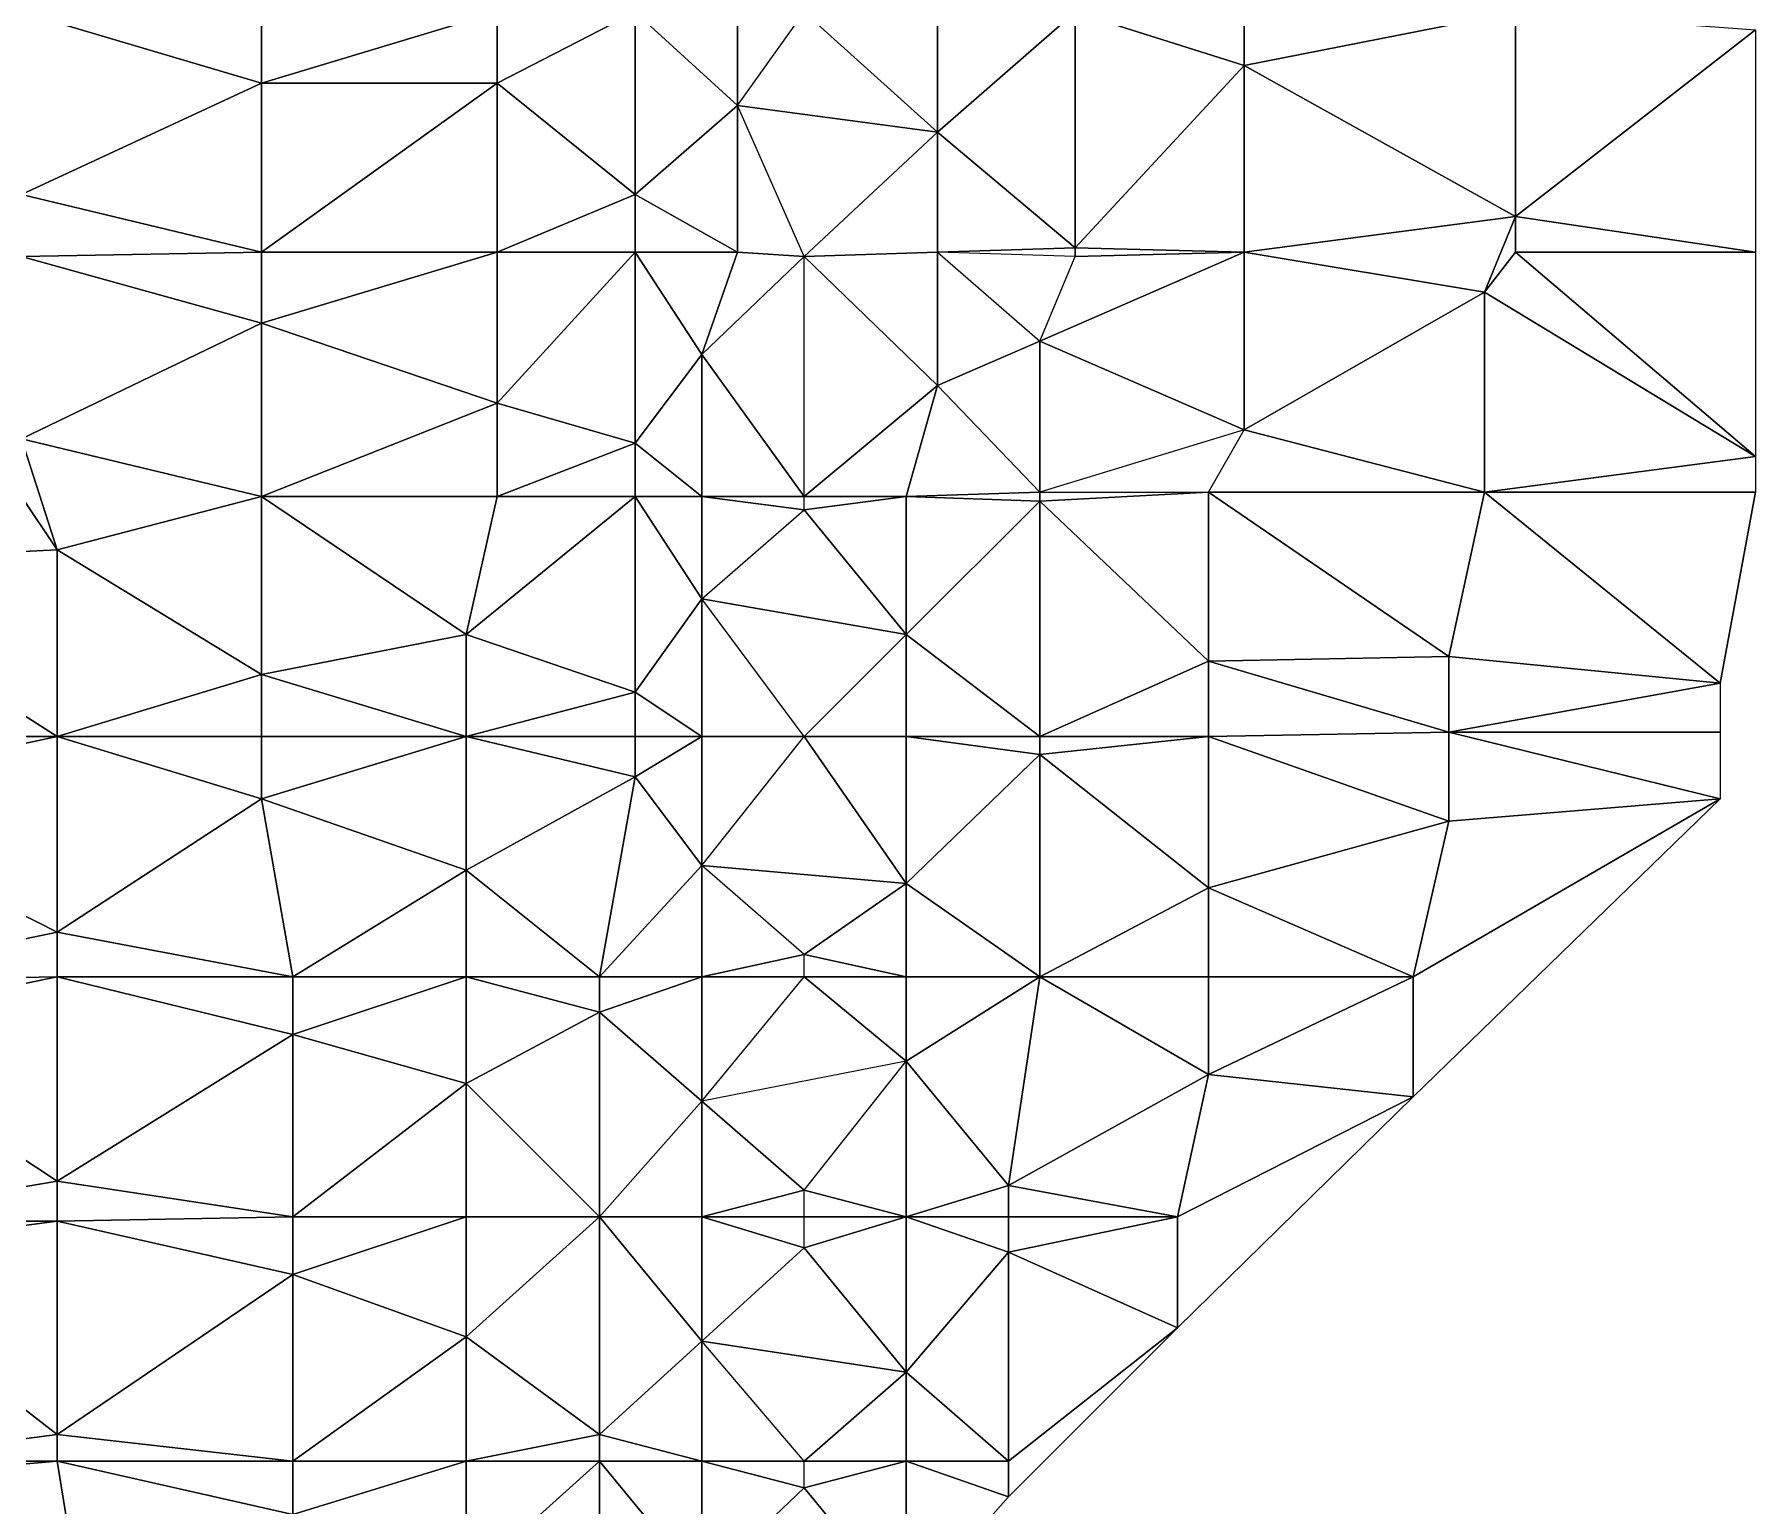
# Model space of a CAD drawing. Header units: metres. Extents: x 121.06818 to 121.07159, y 3.17836 to 3.18313.
# Drawn here: x 121.0710779 to 121.071465, y 3.178679 to 3.17901 of the extents above; entities that cross this region are included whole.
import ezdxf

# ---------------------------------------------------------------- set-up
doc = ezdxf.new("R2010")
doc.units = ezdxf.units.M

msp = doc.modelspace()

# ---------------------------------------------------------------- linework, layer by layer
at = {"layer": 'DELAUNEY1004', "color": 252}
msp.add_3dface([(121.071274, 3.178655, 0.01058), (121.071274, 3.178689, 0.01058), (121.071297, 3.178681, 0.01059)], dxfattribs=at)
at = {"layer": 'DELAUNEY1014', "color": 252}
msp.add_3dface([(121.071274, 3.178689, 0.01058), (121.071251, 3.178683, 0.01057), (121.071251, 3.178689, 0.01057)], dxfattribs=at)
at = {"layer": 'DELAUNEY1015', "color": 252}
msp.add_3dface([(121.071297, 3.178681, 0.01059), (121.071274, 3.178689, 0.01058), (121.071297, 3.178689, 0.01059)], dxfattribs=at)
at = {"layer": 'DELAUNEY1032', "color": 252}
msp.add_3dface([(121.071136, 3.178677, 0.01053), (121.071175, 3.178689, 0.01054), (121.071136, 3.178689, 0.01053)], dxfattribs=at)
at = {"layer": 'DELAUNEY1033', "color": 252}
msp.add_3dface([(121.071205, 3.178689, 0.01055), (121.071228, 3.178689, 0.01056), (121.071205, 3.178695, 0.01055)], dxfattribs=at)
at = {"layer": 'DELAUNEY1034', "color": 252}
msp.add_3dface([(121.071228, 3.178689, 0.01056), (121.071251, 3.178683, 0.01057), (121.071251, 3.178689, 0.01057)], dxfattribs=at)
at = {"layer": 'DELAUNEY1044', "color": 252}
msp.add_3dface([(121.071175, 3.178689, 0.01054), (121.071205, 3.178689, 0.01055), (121.071205, 3.178695, 0.01055)], dxfattribs=at)
at = {"layer": 'DELAUNEY1069', "color": 252}
msp.add_3dface([(121.071083, 3.178689, 0.01052), (121.071136, 3.178689, 0.01053), (121.071083, 3.178695, 0.01052)], dxfattribs=at)
at = {"layer": 'DELAUNEY1078', "color": 252}
msp.add_3dface([(121.071136, 3.178689, 0.01053), (121.071175, 3.178689, 0.01054), (121.071175, 3.178717, 0.01054)], dxfattribs=at)
at = {"layer": 'DELAUNEY1079', "color": 252}
msp.add_3dface([(121.071297, 3.178689, 0.01059), (121.071274, 3.178689, 0.01058), (121.071274, 3.178709, 0.01058)], dxfattribs=at)
at = {"layer": 'DELAUNEY1080', "color": 252}
msp.add_3dface([(121.071297, 3.178681, 0.01059), (121.071297, 3.178689, 0.01059), (121.071335, 3.178719, 0.0106)], dxfattribs=at)
at = {"layer": 'DELAUNEY1092', "color": 252}
msp.add_3dface([(121.071228, 3.178689, 0.01056), (121.071251, 3.178689, 0.01057), (121.071228, 3.178716, 0.01056)], dxfattribs=at)
at = {"layer": 'DELAUNEY1093', "color": 252}
msp.add_3dface([(121.071274, 3.178689, 0.01058), (121.071251, 3.178689, 0.01057), (121.071274, 3.178709, 0.01058)], dxfattribs=at)
at = {"layer": 'DELAUNEY1094', "color": 252}
msp.add_3dface([(121.071335, 3.178719, 0.0106), (121.071297, 3.178689, 0.01059), (121.071297, 3.178736, 0.01059)], dxfattribs=at)
at = {"layer": 'DELAUNEY1108', "color": 252}
msp.add_3dface([(121.071037, 3.178689, 0.01051), (121.071083, 3.178689, 0.01052), (121.071083, 3.178695, 0.01052)], dxfattribs=at)
at = {"layer": 'DELAUNEY1130', "color": 252}
msp.add_3dface([(121.071037, 3.178689, 0.01051), (121.071083, 3.178695, 0.01052), (121.07103, 3.178736, 0.01051)], dxfattribs=at)
at = {"layer": 'DELAUNEY1131', "color": 252}
msp.add_3dface([(121.071175, 3.178689, 0.01054), (121.071205, 3.178695, 0.01055), (121.071175, 3.178717, 0.01054)], dxfattribs=at)
at = {"layer": 'DELAUNEY1142', "color": 252}
msp.add_3dface([(121.071083, 3.178695, 0.01052), (121.071136, 3.178689, 0.01053), (121.071136, 3.178731, 0.01053)], dxfattribs=at)
at = {"layer": 'DELAUNEY1143', "color": 252}
msp.add_3dface([(121.071205, 3.178695, 0.01055), (121.071228, 3.178689, 0.01056), (121.071228, 3.178716, 0.01056)], dxfattribs=at)
at = {"layer": 'DELAUNEY1169', "color": 252}
msp.add_3dface([(121.071274, 3.178709, 0.01058), (121.071251, 3.178689, 0.01057), (121.071228, 3.178716, 0.01056)], dxfattribs=at)
at = {"layer": 'DELAUNEY1170', "color": 252}
msp.add_3dface([(121.071297, 3.178689, 0.01059), (121.071274, 3.178709, 0.01058), (121.071297, 3.178736, 0.01059)], dxfattribs=at)
at = {"layer": 'DELAUNEY1178', "color": 252}
msp.add_3dface([(121.071136, 3.178689, 0.01053), (121.071175, 3.178717, 0.01054), (121.071136, 3.178731, 0.01053)], dxfattribs=at)
at = {"layer": 'DELAUNEY1179', "color": 252}
msp.add_3dface([(121.071205, 3.178695, 0.01055), (121.071228, 3.178716, 0.01056), (121.071205, 3.178744, 0.01055)], dxfattribs=at)
at = {"layer": 'DELAUNEY1188', "color": 252}
msp.add_3dface([(121.071175, 3.178717, 0.01054), (121.071205, 3.178695, 0.01055), (121.071205, 3.178744, 0.01055)], dxfattribs=at)
at = {"layer": 'DELAUNEY1212', "color": 252}
msp.add_3dface([(121.071083, 3.178695, 0.01052), (121.071136, 3.178731, 0.01053), (121.071083, 3.178743, 0.01052)], dxfattribs=at)
at = {"layer": 'DELAUNEY1225', "color": 252}
msp.add_3dface([(121.071136, 3.178731, 0.01053), (121.071175, 3.178717, 0.01054), (121.071175, 3.178744, 0.01054)], dxfattribs=at)
at = {"layer": 'DELAUNEY123', "color": 252}
msp.add_3dface([(121.071297, 3.178681, 0.01059), (121.071274, 3.178655, 0.01058), (121.071274, 3.178689, 0.01058)], dxfattribs=at)
at = {"layer": 'DELAUNEY1241', "color": 252}
msp.add_3dface([(121.071274, 3.178709, 0.01058), (121.071228, 3.178716, 0.01056), (121.071251, 3.178737, 0.01057)], dxfattribs=at)
at = {"layer": 'DELAUNEY1242', "color": 252}
msp.add_3dface([(121.071228, 3.178716, 0.01056), (121.071251, 3.178737, 0.01057), (121.071228, 3.178744, 0.01056)], dxfattribs=at)
at = {"layer": 'DELAUNEY1243', "color": 252}
msp.add_3dface([(121.071274, 3.178709, 0.01058), (121.071251, 3.178737, 0.01057), (121.071274, 3.178744, 0.01058)], dxfattribs=at)
at = {"layer": 'DELAUNEY1244', "color": 252}
msp.add_3dface([(121.071297, 3.178736, 0.01059), (121.071274, 3.178709, 0.01058), (121.071274, 3.178744, 0.01058)], dxfattribs=at)
at = {"layer": 'DELAUNEY1245', "color": 252}
msp.add_3dface([(121.071335, 3.178719, 0.0106), (121.071297, 3.178736, 0.01059), (121.071335, 3.178744, 0.0106)], dxfattribs=at)
at = {"layer": 'DELAUNEY1253', "color": 252}
msp.add_3dface([(121.07103, 3.178736, 0.01051), (121.071083, 3.178695, 0.01052), (121.071083, 3.178743, 0.01052)], dxfattribs=at)
at = {"layer": 'DELAUNEY1269', "color": 252}
msp.add_3dface([(121.07103, 3.178736, 0.01051), (121.071083, 3.178743, 0.01052), (121.07103, 3.178743, 0.01051)], dxfattribs=at)
at = {"layer": 'DELAUNEY1270', "color": 252}
msp.add_3dface([(121.071175, 3.178717, 0.01054), (121.071205, 3.178744, 0.01055), (121.071175, 3.178744, 0.01054)], dxfattribs=at)
at = {"layer": 'DELAUNEY1283', "color": 252}
msp.add_3dface([(121.071083, 3.178743, 0.01052), (121.071136, 3.178731, 0.01053), (121.071136, 3.178744, 0.01053)], dxfattribs=at)
at = {"layer": 'DELAUNEY1284', "color": 252}
msp.add_3dface([(121.071205, 3.178744, 0.01055), (121.071228, 3.178716, 0.01056), (121.071228, 3.178744, 0.01056)], dxfattribs=at)
at = {"layer": 'DELAUNEY1319', "color": 252}
msp.add_3dface([(121.071274, 3.178744, 0.01058), (121.071251, 3.178737, 0.01057), (121.071251, 3.178744, 0.01057)], dxfattribs=at)
at = {"layer": 'DELAUNEY1320', "color": 252}
msp.add_3dface([(121.071297, 3.178736, 0.01059), (121.071274, 3.178744, 0.01058), (121.071297, 3.178744, 0.01059)], dxfattribs=at)
at = {"layer": 'DELAUNEY1332', "color": 252}
msp.add_3dface([(121.071136, 3.178731, 0.01053), (121.071175, 3.178744, 0.01054), (121.071136, 3.178744, 0.01053)], dxfattribs=at)
at = {"layer": 'DELAUNEY1333', "color": 252}
msp.add_3dface([(121.071205, 3.178744, 0.01055), (121.071228, 3.178744, 0.01056), (121.071228, 3.17877, 0.01056)], dxfattribs=at)
at = {"layer": 'DELAUNEY1334', "color": 252}
msp.add_3dface([(121.071228, 3.178744, 0.01056), (121.071251, 3.178737, 0.01057), (121.071251, 3.178744, 0.01057)], dxfattribs=at)
at = {"layer": 'DELAUNEY1335', "color": 252}
msp.add_3dface([(121.071335, 3.178744, 0.0106), (121.071297, 3.178736, 0.01059), (121.071297, 3.178744, 0.01059)], dxfattribs=at)
at = {"layer": 'DELAUNEY1336', "color": 252}
msp.add_3dface([(121.071335, 3.178719, 0.0106), (121.071335, 3.178744, 0.0106), (121.071388, 3.178771, 0.01061)], dxfattribs=at)
at = {"layer": 'DELAUNEY1356', "color": 252}
msp.add_3dface([(121.071175, 3.178744, 0.01054), (121.071205, 3.178744, 0.01055), (121.071175, 3.178774, 0.01054)], dxfattribs=at)
at = {"layer": 'DELAUNEY1357', "color": 252}
msp.add_3dface([(121.071388, 3.178771, 0.01061), (121.071335, 3.178744, 0.0106), (121.071342, 3.178776, 0.0106)], dxfattribs=at)
at = {"layer": 'DELAUNEY1372', "color": 252}
msp.add_3dface([(121.071083, 3.178743, 0.01052), (121.071136, 3.178744, 0.01053), (121.071083, 3.178752, 0.01052)], dxfattribs=at)
at = {"layer": 'DELAUNEY1394', "color": 252}
msp.add_3dface([(121.071136, 3.178744, 0.01053), (121.071175, 3.178744, 0.01054), (121.071175, 3.178774, 0.01054)], dxfattribs=at)
at = {"layer": 'DELAUNEY1395', "color": 252}
msp.add_3dface([(121.071297, 3.178744, 0.01059), (121.071274, 3.178744, 0.01058), (121.071297, 3.178751, 0.01059)], dxfattribs=at)
at = {"layer": 'DELAUNEY1410', "color": 252}
msp.add_3dface([(121.07103, 3.178743, 0.01051), (121.071083, 3.178743, 0.01052), (121.071083, 3.178752, 0.01052)], dxfattribs=at)
at = {"layer": 'DELAUNEY1411', "color": 252}
msp.add_3dface([(121.071228, 3.178744, 0.01056), (121.071251, 3.178744, 0.01057), (121.071251, 3.17875, 0.01057)], dxfattribs=at)
at = {"layer": 'DELAUNEY1412', "color": 252}
msp.add_3dface([(121.071274, 3.178744, 0.01058), (121.071251, 3.178744, 0.01057), (121.071251, 3.17875, 0.01057)], dxfattribs=at)
at = {"layer": 'DELAUNEY1413', "color": 252}
msp.add_3dface([(121.071335, 3.178744, 0.0106), (121.071297, 3.178744, 0.01059), (121.071297, 3.178751, 0.01059)], dxfattribs=at)
at = {"layer": 'DELAUNEY1434', "color": 252}
msp.add_3dface([(121.07103, 3.178743, 0.01051), (121.071083, 3.178752, 0.01052), (121.07103, 3.178787, 0.01051)], dxfattribs=at)
at = {"layer": 'DELAUNEY1435', "color": 252}
msp.add_3dface([(121.071228, 3.178744, 0.01056), (121.071251, 3.17875, 0.01057), (121.071228, 3.17877, 0.01056)], dxfattribs=at)
at = {"layer": 'DELAUNEY1436', "color": 252}
msp.add_3dface([(121.071297, 3.178751, 0.01059), (121.071274, 3.178744, 0.01058), (121.071274, 3.178779, 0.01058)], dxfattribs=at)
at = {"layer": 'DELAUNEY1445', "color": 252}
msp.add_3dface([(121.071083, 3.178752, 0.01052), (121.071136, 3.178744, 0.01053), (121.071136, 3.178785, 0.01053)], dxfattribs=at)
at = {"layer": 'DELAUNEY1446', "color": 252}
msp.add_3dface([(121.071274, 3.178744, 0.01058), (121.071251, 3.17875, 0.01057), (121.071274, 3.178779, 0.01058)], dxfattribs=at)
at = {"layer": 'DELAUNEY1447', "color": 252}
msp.add_3dface([(121.071335, 3.178744, 0.0106), (121.071297, 3.178751, 0.01059), (121.071342, 3.178776, 0.0106)], dxfattribs=at)
at = {"layer": 'DELAUNEY1483', "color": 252}
msp.add_3dface([(121.071205, 3.178744, 0.01055), (121.071228, 3.17877, 0.01056), (121.071205, 3.17879, 0.01055)], dxfattribs=at)
at = {"layer": 'DELAUNEY1484', "color": 252}
msp.add_3dface([(121.071388, 3.178771, 0.01061), (121.071342, 3.178776, 0.0106), (121.071388, 3.178798, 0.01061)], dxfattribs=at)
at = {"layer": 'DELAUNEY1500', "color": 252}
msp.add_3dface([(121.071136, 3.178744, 0.01053), (121.071175, 3.178774, 0.01054), (121.071136, 3.178785, 0.01053)], dxfattribs=at)
at = {"layer": 'DELAUNEY1501', "color": 252}
msp.add_3dface([(121.071175, 3.178774, 0.01054), (121.071205, 3.178744, 0.01055), (121.071205, 3.17879, 0.01055)], dxfattribs=at)
at = {"layer": 'DELAUNEY1502', "color": 252}
msp.add_3dface([(121.071228, 3.17877, 0.01056), (121.071251, 3.17875, 0.01057), (121.071274, 3.178779, 0.01058)], dxfattribs=at)
at = {"layer": 'DELAUNEY1527', "color": 252}
msp.add_3dface([(121.071083, 3.178752, 0.01052), (121.071136, 3.178785, 0.01053), (121.071083, 3.178798, 0.01052)], dxfattribs=at)
at = {"layer": 'DELAUNEY1528', "color": 252}
msp.add_3dface([(121.071297, 3.178751, 0.01059), (121.071274, 3.178779, 0.01058), (121.071304, 3.178798, 0.01059)], dxfattribs=at)
at = {"layer": 'DELAUNEY1529', "color": 252}
msp.add_3dface([(121.071342, 3.178776, 0.0106), (121.071297, 3.178751, 0.01059), (121.071304, 3.178798, 0.01059)], dxfattribs=at)
at = {"layer": 'DELAUNEY1540', "color": 252}
msp.add_3dface([(121.07103, 3.178787, 0.01051), (121.071083, 3.178752, 0.01052), (121.071083, 3.178798, 0.01052)], dxfattribs=at)
at = {"layer": 'DELAUNEY1541', "color": 252}
msp.add_3dface([(121.071136, 3.178785, 0.01053), (121.071175, 3.178774, 0.01054), (121.071175, 3.178798, 0.01054)], dxfattribs=at)
at = {"layer": 'DELAUNEY1542', "color": 252}
msp.add_3dface([(121.071175, 3.178774, 0.01054), (121.071205, 3.17879, 0.01055), (121.071175, 3.178798, 0.01054)], dxfattribs=at)
at = {"layer": 'DELAUNEY1553', "color": 252}
msp.add_3dface([(121.071205, 3.17879, 0.01055), (121.071228, 3.17877, 0.01056), (121.071228, 3.178798, 0.01056)], dxfattribs=at)
at = {"layer": 'DELAUNEY156', "color": 252}
msp.add_3dface([(121.071335, 3.178719, 0.0106), (121.071297, 3.178681, 0.01059), (121.071297, 3.178689, 0.01059)], dxfattribs=at)
at = {"layer": 'DELAUNEY1573', "color": 252}
msp.add_3dface([(121.07103, 3.178787, 0.01051), (121.071083, 3.178798, 0.01052), (121.07103, 3.178797, 0.01051)], dxfattribs=at)
at = {"layer": 'DELAUNEY1574', "color": 252}
msp.add_3dface([(121.071274, 3.178779, 0.01058), (121.071228, 3.17877, 0.01056), (121.071251, 3.178798, 0.01057)], dxfattribs=at)
at = {"layer": 'DELAUNEY1575', "color": 252}
msp.add_3dface([(121.071342, 3.178776, 0.0106), (121.071304, 3.178798, 0.01059), (121.071342, 3.178798, 0.0106)], dxfattribs=at)
at = {"layer": 'DELAUNEY1584', "color": 252}
msp.add_3dface([(121.071083, 3.178798, 0.01052), (121.071136, 3.178785, 0.01053), (121.071136, 3.178798, 0.01053)], dxfattribs=at)
at = {"layer": 'DELAUNEY1585', "color": 252}
msp.add_3dface([(121.071228, 3.17877, 0.01056), (121.071251, 3.178798, 0.01057), (121.071228, 3.178798, 0.01056)], dxfattribs=at)
at = {"layer": 'DELAUNEY1586', "color": 252}
msp.add_3dface([(121.071274, 3.178779, 0.01058), (121.071251, 3.178798, 0.01057), (121.071274, 3.178798, 0.01058)], dxfattribs=at)
at = {"layer": 'DELAUNEY1587', "color": 252}
msp.add_3dface([(121.071304, 3.178798, 0.01059), (121.071274, 3.178779, 0.01058), (121.071274, 3.178798, 0.01058)], dxfattribs=at)
at = {"layer": 'DELAUNEY1624', "color": 252}
msp.add_3dface([(121.071388, 3.178798, 0.01061), (121.071342, 3.178776, 0.0106), (121.071342, 3.178798, 0.0106)], dxfattribs=at)
at = {"layer": 'DELAUNEY1625', "color": 252}
msp.add_3dface([(121.071388, 3.178798, 0.01061), (121.071388, 3.178771, 0.01061), (121.071457, 3.178838, 0.01062)], dxfattribs=at)
at = {"layer": 'DELAUNEY1642', "color": 252}
msp.add_3dface([(121.071136, 3.178785, 0.01053), (121.071175, 3.178798, 0.01054), (121.071136, 3.178798, 0.01053)], dxfattribs=at)
at = {"layer": 'DELAUNEY1643', "color": 252}
msp.add_3dface([(121.071205, 3.17879, 0.01055), (121.071228, 3.178798, 0.01056), (121.071205, 3.178798, 0.01055)], dxfattribs=at)
at = {"layer": 'DELAUNEY1644', "color": 252}
msp.add_3dface([(121.071228, 3.178798, 0.01056), (121.071251, 3.178798, 0.01057), (121.071251, 3.178803, 0.01057)], dxfattribs=at)
at = {"layer": 'DELAUNEY1645', "color": 252}
msp.add_3dface([(121.071457, 3.178838, 0.01062), (121.071388, 3.178798, 0.01061), (121.071396, 3.178833, 0.01061)], dxfattribs=at)
at = {"layer": 'DELAUNEY1657', "color": 252}
msp.add_3dface([(121.071175, 3.178798, 0.01054), (121.071205, 3.17879, 0.01055), (121.071205, 3.178798, 0.01055)], dxfattribs=at)
at = {"layer": 'DELAUNEY1658', "color": 252}
msp.add_3dface([(121.071342, 3.178798, 0.0106), (121.071304, 3.178798, 0.01059), (121.071342, 3.178818, 0.0106)], dxfattribs=at)
at = {"layer": 'DELAUNEY1665', "color": 252}
msp.add_3dface([(121.071083, 3.178798, 0.01052), (121.071136, 3.178798, 0.01053), (121.071083, 3.178808, 0.01052)], dxfattribs=at)
at = {"layer": 'DELAUNEY1666', "color": 252}
msp.add_3dface([(121.071274, 3.178798, 0.01058), (121.071251, 3.178798, 0.01057), (121.071251, 3.178803, 0.01057)], dxfattribs=at)
at = {"layer": 'DELAUNEY1667', "color": 252}
msp.add_3dface([(121.071304, 3.178798, 0.01059), (121.071274, 3.178798, 0.01058), (121.071274, 3.178819, 0.01058)], dxfattribs=at)
at = {"layer": 'DELAUNEY1668', "color": 252}
msp.add_3dface([(121.071388, 3.178798, 0.01061), (121.071342, 3.178798, 0.0106), (121.071342, 3.178818, 0.0106)], dxfattribs=at)
at = {"layer": 'DELAUNEY1683', "color": 252}
msp.add_3dface([(121.071136, 3.178798, 0.01053), (121.071175, 3.178798, 0.01054), (121.071175, 3.178822, 0.01054)], dxfattribs=at)
at = {"layer": 'DELAUNEY1684', "color": 252}
msp.add_3dface([(121.071175, 3.178798, 0.01054), (121.071205, 3.178798, 0.01055), (121.071175, 3.178822, 0.01054)], dxfattribs=at)
at = {"layer": 'DELAUNEY1694', "color": 252}
msp.add_3dface([(121.07103, 3.178797, 0.01051), (121.071083, 3.178798, 0.01052), (121.071083, 3.178808, 0.01052)], dxfattribs=at)
at = {"layer": 'DELAUNEY1695', "color": 252}
msp.add_3dface([(121.071205, 3.178798, 0.01055), (121.071228, 3.178798, 0.01056), (121.071228, 3.178823, 0.01056)], dxfattribs=at)
at = {"layer": 'DELAUNEY1718', "color": 252}
msp.add_3dface([(121.071228, 3.178798, 0.01056), (121.071251, 3.178803, 0.01057), (121.071228, 3.178823, 0.01056)], dxfattribs=at)
at = {"layer": 'DELAUNEY1731', "color": 252}
msp.add_3dface([(121.07103, 3.178797, 0.01051), (121.071083, 3.178808, 0.01052), (121.071022, 3.178839, 0.01051)], dxfattribs=at)
at = {"layer": 'DELAUNEY1732', "color": 252}
msp.add_3dface([(121.071274, 3.178798, 0.01058), (121.071251, 3.178803, 0.01057), (121.071274, 3.178819, 0.01058)], dxfattribs=at)
at = {"layer": 'DELAUNEY1742', "color": 252}
msp.add_3dface([(121.071083, 3.178808, 0.01052), (121.071136, 3.178798, 0.01053), (121.071129, 3.178838, 0.01053)], dxfattribs=at)
at = {"layer": 'DELAUNEY1756', "color": 252}
msp.add_3dface([(121.071342, 3.178818, 0.0106), (121.071304, 3.178798, 0.01059), (121.071304, 3.178848, 0.01059)], dxfattribs=at)
at = {"layer": 'DELAUNEY1757', "color": 252}
msp.add_3dface([(121.071396, 3.178833, 0.01061), (121.071388, 3.178798, 0.01061), (121.071342, 3.178818, 0.0106)], dxfattribs=at)
at = {"layer": 'DELAUNEY1768', "color": 252}
msp.add_3dface([(121.071136, 3.178798, 0.01053), (121.071175, 3.178822, 0.01054), (121.071129, 3.178838, 0.01053)], dxfattribs=at)
at = {"layer": 'DELAUNEY1769', "color": 252}
msp.add_3dface([(121.071175, 3.178822, 0.01054), (121.071205, 3.178798, 0.01055), (121.071213, 3.178843, 0.01055)], dxfattribs=at)
at = {"layer": 'DELAUNEY1770', "color": 252}
msp.add_3dface([(121.071205, 3.178798, 0.01055), (121.071228, 3.178823, 0.01056), (121.071213, 3.178843, 0.01055)], dxfattribs=at)
at = {"layer": 'DELAUNEY1771', "color": 252}
msp.add_3dface([(121.071274, 3.178819, 0.01058), (121.071251, 3.178803, 0.01057), (121.071228, 3.178823, 0.01056)], dxfattribs=at)
at = {"layer": 'DELAUNEY1772', "color": 252}
msp.add_3dface([(121.071457, 3.178838, 0.01062), (121.071396, 3.178833, 0.01061), (121.071396, 3.178853, 0.01061)], dxfattribs=at)
at = {"layer": 'DELAUNEY1783', "color": 252}
msp.add_3dface([(121.071304, 3.178798, 0.01059), (121.071274, 3.178819, 0.01058), (121.071304, 3.178848, 0.01059)], dxfattribs=at)
at = {"layer": 'DELAUNEY1797', "color": 252}
msp.add_3dface([(121.071083, 3.178808, 0.01052), (121.071129, 3.178838, 0.01053), (121.071083, 3.178852, 0.01052)], dxfattribs=at)
at = {"layer": 'DELAUNEY1815', "color": 252}
msp.add_3dface([(121.071396, 3.178833, 0.01061), (121.071342, 3.178818, 0.0106), (121.071342, 3.178852, 0.0106)], dxfattribs=at)
at = {"layer": 'DELAUNEY1825', "color": 252}
msp.add_3dface([(121.071175, 3.178822, 0.01054), (121.071213, 3.178843, 0.01055), (121.071175, 3.178852, 0.01054)], dxfattribs=at)
at = {"layer": 'DELAUNEY1826', "color": 252}
msp.add_3dface([(121.071213, 3.178843, 0.01055), (121.071228, 3.178823, 0.01056), (121.071228, 3.178852, 0.01056)], dxfattribs=at)
at = {"layer": 'DELAUNEY1835', "color": 252}
msp.add_3dface([(121.071022, 3.178839, 0.01051), (121.071083, 3.178808, 0.01052), (121.071083, 3.178852, 0.01052)], dxfattribs=at)
at = {"layer": 'DELAUNEY1836', "color": 252}
msp.add_3dface([(121.071129, 3.178838, 0.01053), (121.071175, 3.178822, 0.01054), (121.071175, 3.178852, 0.01054)], dxfattribs=at)
at = {"layer": 'DELAUNEY1837', "color": 252}
msp.add_3dface([(121.071304, 3.178848, 0.01059), (121.071274, 3.178819, 0.01058), (121.071274, 3.178852, 0.01058)], dxfattribs=at)
at = {"layer": 'DELAUNEY1848', "color": 252}
msp.add_3dface([(121.071342, 3.178818, 0.0106), (121.071304, 3.178848, 0.01059), (121.071342, 3.178852, 0.0106)], dxfattribs=at)
at = {"layer": 'DELAUNEY1865', "color": 252}
msp.add_3dface([(121.071228, 3.178823, 0.01056), (121.071251, 3.178852, 0.01057), (121.071274, 3.178819, 0.01058)], dxfattribs=at)
at = {"layer": 'DELAUNEY1866', "color": 252}
msp.add_3dface([(121.071228, 3.178823, 0.01056), (121.071251, 3.178852, 0.01057), (121.071228, 3.178852, 0.01056)], dxfattribs=at)
at = {"layer": 'DELAUNEY1867', "color": 252}
msp.add_3dface([(121.071274, 3.178819, 0.01058), (121.071251, 3.178852, 0.01057), (121.071274, 3.178852, 0.01058)], dxfattribs=at)
at = {"layer": 'DELAUNEY1884', "color": 252}
msp.add_3dface([(121.071022, 3.178839, 0.01051), (121.071083, 3.178852, 0.01052), (121.071022, 3.178852, 0.01051)], dxfattribs=at)
at = {"layer": 'DELAUNEY1885', "color": 252}
msp.add_3dface([(121.071083, 3.178852, 0.01052), (121.071129, 3.178838, 0.01053), (121.071129, 3.178852, 0.01053)], dxfattribs=at)
at = {"layer": 'DELAUNEY1910', "color": 252}
msp.add_3dface([(121.071342, 3.178852, 0.0106), (121.071304, 3.178848, 0.01059), (121.071304, 3.178852, 0.01059)], dxfattribs=at)
at = {"layer": 'DELAUNEY1911', "color": 252}
msp.add_3dface([(121.071396, 3.178833, 0.01061), (121.071342, 3.178852, 0.0106), (121.071396, 3.178853, 0.01061)], dxfattribs=at)
at = {"layer": 'DELAUNEY1924', "color": 252}
msp.add_3dface([(121.071129, 3.178838, 0.01053), (121.071175, 3.178852, 0.01054), (121.071129, 3.178852, 0.01053)], dxfattribs=at)
at = {"layer": 'DELAUNEY1925', "color": 252}
msp.add_3dface([(121.071213, 3.178843, 0.01055), (121.071228, 3.178852, 0.01056), (121.071213, 3.178852, 0.01055)], dxfattribs=at)
at = {"layer": 'DELAUNEY1926', "color": 252}
msp.add_3dface([(121.071274, 3.178852, 0.01058), (121.071251, 3.178852, 0.01057), (121.071274, 3.178875, 0.01058)], dxfattribs=at)
at = {"layer": 'DELAUNEY1927', "color": 252}
msp.add_3dface([(121.071304, 3.178848, 0.01059), (121.071274, 3.178852, 0.01058), (121.071304, 3.178852, 0.01059)], dxfattribs=at)
at = {"layer": 'DELAUNEY1936', "color": 252}
msp.add_3dface([(121.071175, 3.178852, 0.01054), (121.071213, 3.178843, 0.01055), (121.071213, 3.178852, 0.01055)], dxfattribs=at)
at = {"layer": 'DELAUNEY1937', "color": 252}
msp.add_3dface([(121.071228, 3.178852, 0.01056), (121.071251, 3.178852, 0.01057), (121.071228, 3.178883, 0.01056)], dxfattribs=at)
at = {"layer": 'DELAUNEY1960', "color": 252}
msp.add_3dface([(121.071083, 3.178852, 0.01052), (121.071129, 3.178852, 0.01053), (121.071129, 3.178866, 0.01053)], dxfattribs=at)
at = {"layer": 'DELAUNEY1961', "color": 252}
msp.add_3dface([(121.071396, 3.178853, 0.01061), (121.071342, 3.178852, 0.0106), (121.071342, 3.178869, 0.0106)], dxfattribs=at)
at = {"layer": 'DELAUNEY1962', "color": 252}
msp.add_3dface([(121.071457, 3.178838, 0.01062), (121.071396, 3.178853, 0.01061), (121.071457, 3.178853, 0.01062)], dxfattribs=at)
at = {"layer": 'DELAUNEY1963', "color": 252}
msp.add_3dface([(121.071457, 3.178853, 0.01062), (121.071396, 3.178853, 0.01061), (121.071457, 3.178864, 0.01062)], dxfattribs=at)
at = {"layer": 'DELAUNEY1980', "color": 252}
msp.add_3dface([(121.071022, 3.178852, 0.01051), (121.071083, 3.178852, 0.01052), (121.071022, 3.178891, 0.01051)], dxfattribs=at)
at = {"layer": 'DELAUNEY1981', "color": 252}
msp.add_3dface([(121.071129, 3.178852, 0.01053), (121.071175, 3.178852, 0.01054), (121.071129, 3.178866, 0.01053)], dxfattribs=at)
at = {"layer": 'DELAUNEY1982', "color": 252}
msp.add_3dface([(121.071175, 3.178852, 0.01054), (121.071213, 3.178852, 0.01055), (121.071213, 3.178862, 0.01055)], dxfattribs=at)
at = {"layer": 'DELAUNEY1995', "color": 252}
msp.add_3dface([(121.071213, 3.178852, 0.01055), (121.071228, 3.178852, 0.01056), (121.071213, 3.178862, 0.01055)], dxfattribs=at)
at = {"layer": 'DELAUNEY1996', "color": 252}
msp.add_3dface([(121.071304, 3.178852, 0.01059), (121.071274, 3.178852, 0.01058), (121.071274, 3.178875, 0.01058)], dxfattribs=at)
at = {"layer": 'DELAUNEY2011', "color": 252}
msp.add_3dface([(121.071342, 3.178852, 0.0106), (121.071304, 3.178852, 0.01059), (121.071342, 3.178869, 0.0106)], dxfattribs=at)
at = {"layer": 'DELAUNEY2027', "color": 252}
msp.add_3dface([(121.071175, 3.178852, 0.01054), (121.071213, 3.178862, 0.01055), (121.071175, 3.178875, 0.01054)], dxfattribs=at)
at = {"layer": 'DELAUNEY2028', "color": 252}
msp.add_3dface([(121.071457, 3.178864, 0.01062), (121.071396, 3.178853, 0.01061), (121.071396, 3.17887, 0.01061)], dxfattribs=at)
at = {"layer": 'DELAUNEY2043', "color": 252}
msp.add_3dface([(121.071083, 3.178852, 0.01052), (121.071129, 3.178866, 0.01053), (121.071083, 3.178894, 0.01052)], dxfattribs=at)
at = {"layer": 'DELAUNEY2044', "color": 252}
msp.add_3dface([(121.071213, 3.178862, 0.01055), (121.071228, 3.178852, 0.01056), (121.071228, 3.178883, 0.01056)], dxfattribs=at)
at = {"layer": 'DELAUNEY2045', "color": 252}
msp.add_3dface([(121.071457, 3.178864, 0.01062), (121.071465, 3.178907, 0.01062), (121.071404, 3.178907, 0.01061)], dxfattribs=at)
at = {"layer": 'DELAUNEY2051', "color": 252}
msp.add_3dface([(121.071129, 3.178866, 0.01053), (121.071175, 3.178852, 0.01054), (121.071175, 3.178875, 0.01054)], dxfattribs=at)
at = {"layer": 'DELAUNEY2052', "color": 252}
msp.add_3dface([(121.071342, 3.178869, 0.0106), (121.071304, 3.178852, 0.01059), (121.071304, 3.178905, 0.01059)], dxfattribs=at)
at = {"layer": 'DELAUNEY2053', "color": 252}
msp.add_3dface([(121.071396, 3.178853, 0.01061), (121.071342, 3.178869, 0.0106), (121.071396, 3.17887, 0.01061)], dxfattribs=at)
at = {"layer": 'DELAUNEY2063', "color": 252}
msp.add_3dface([(121.071129, 3.178866, 0.01053), (121.071175, 3.178875, 0.01054), (121.071129, 3.178906, 0.01053)], dxfattribs=at)
at = {"layer": 'DELAUNEY2064', "color": 252}
msp.add_3dface([(121.071175, 3.178875, 0.01054), (121.071213, 3.178862, 0.01055), (121.071213, 3.178906, 0.01055)], dxfattribs=at)
at = {"layer": 'DELAUNEY2065', "color": 252}
msp.add_3dface([(121.071274, 3.178875, 0.01058), (121.071251, 3.178852, 0.01057), (121.071228, 3.178883, 0.01056)], dxfattribs=at)
at = {"layer": 'DELAUNEY2066', "color": 252}
msp.add_3dface([(121.071396, 3.17887, 0.01061), (121.071342, 3.178869, 0.0106), (121.071342, 3.178907, 0.0106)], dxfattribs=at)
at = {"layer": 'DELAUNEY2067', "color": 252}
msp.add_3dface([(121.071457, 3.178864, 0.01062), (121.071396, 3.17887, 0.01061), (121.071404, 3.178907, 0.01061)], dxfattribs=at)
at = {"layer": 'DELAUNEY2080', "color": 252}
msp.add_3dface([(121.071213, 3.178862, 0.01055), (121.071228, 3.178883, 0.01056), (121.071213, 3.178906, 0.01055)], dxfattribs=at)
at = {"layer": 'DELAUNEY2081', "color": 252}
msp.add_3dface([(121.071304, 3.178852, 0.01059), (121.071274, 3.178875, 0.01058), (121.071304, 3.178905, 0.01059)], dxfattribs=at)
at = {"layer": 'DELAUNEY2105', "color": 252}
msp.add_3dface([(121.071022, 3.178891, 0.01051), (121.071083, 3.178852, 0.01052), (121.071083, 3.178894, 0.01052)], dxfattribs=at)
at = {"layer": 'DELAUNEY2122', "color": 252}
msp.add_3dface([(121.071022, 3.178891, 0.01051), (121.071083, 3.178894, 0.01052), (121.071075, 3.178906, 0.01052)], dxfattribs=at)
at = {"layer": 'DELAUNEY2123', "color": 252}
msp.add_3dface([(121.071083, 3.178894, 0.01052), (121.071129, 3.178866, 0.01053), (121.071129, 3.178906, 0.01053)], dxfattribs=at)
at = {"layer": 'DELAUNEY2138', "color": 252}
msp.add_3dface([(121.071274, 3.178875, 0.01058), (121.071228, 3.178883, 0.01056), (121.071251, 3.178903, 0.01057)], dxfattribs=at)
at = {"layer": 'DELAUNEY2147', "color": 252}
msp.add_3dface([(121.071304, 3.178905, 0.01059), (121.071274, 3.178875, 0.01058), (121.071274, 3.178906, 0.01058)], dxfattribs=at)
at = {"layer": 'DELAUNEY2153', "color": 252}
msp.add_3dface([(121.071228, 3.178883, 0.01056), (121.071251, 3.178903, 0.01057), (121.071228, 3.178906, 0.01056)], dxfattribs=at)
at = {"layer": 'DELAUNEY2154', "color": 252}
msp.add_3dface([(121.071274, 3.178875, 0.01058), (121.071251, 3.178903, 0.01057), (121.071274, 3.178906, 0.01058)], dxfattribs=at)
at = {"layer": 'DELAUNEY2155', "color": 252}
msp.add_3dface([(121.071342, 3.178869, 0.0106), (121.071304, 3.178905, 0.01059), (121.071342, 3.178907, 0.0106)], dxfattribs=at)
at = {"layer": 'DELAUNEY2174', "color": 252}
msp.add_3dface([(121.071175, 3.178875, 0.01054), (121.071213, 3.178906, 0.01055), (121.071182, 3.178906, 0.01054)], dxfattribs=at)
at = {"layer": 'DELAUNEY2175', "color": 252}
msp.add_3dface([(121.071404, 3.178907, 0.01061), (121.071396, 3.17887, 0.01061), (121.071342, 3.178907, 0.0106)], dxfattribs=at)
at = {"layer": 'DELAUNEY2176', "color": 252}
msp.add_3dface([(121.071457, 3.178864, 0.01062), (121.071404, 3.178907, 0.01061), (121.071465, 3.178907, 0.01062)], dxfattribs=at)
at = {"layer": 'DELAUNEY2188', "color": 252}
msp.add_3dface([(121.071075, 3.178906, 0.01052), (121.071083, 3.178894, 0.01052), (121.071075, 3.178919, 0.01052)], dxfattribs=at)
at = {"layer": 'DELAUNEY2189', "color": 252}
msp.add_3dface([(121.071175, 3.178875, 0.01054), (121.071182, 3.178906, 0.01054), (121.071129, 3.178906, 0.01053)], dxfattribs=at)
at = {"layer": 'DELAUNEY2190', "color": 252}
msp.add_3dface([(121.071213, 3.178906, 0.01055), (121.071228, 3.178883, 0.01056), (121.071228, 3.178906, 0.01056)], dxfattribs=at)
at = {"layer": 'DELAUNEY2204', "color": 252}
msp.add_3dface([(121.071083, 3.178894, 0.01052), (121.071129, 3.178906, 0.01053), (121.071075, 3.178919, 0.01052)], dxfattribs=at)
at = {"layer": 'DELAUNEY2205', "color": 252}
msp.add_3dface([(121.071182, 3.178906, 0.01054), (121.071213, 3.178906, 0.01055), (121.071213, 3.178918, 0.01055)], dxfattribs=at)
at = {"layer": 'DELAUNEY2206', "color": 252}
msp.add_3dface([(121.071342, 3.178907, 0.0106), (121.071304, 3.178905, 0.01059), (121.071304, 3.178907, 0.01059)], dxfattribs=at)
at = {"layer": 'DELAUNEY2218', "color": 252}
msp.add_3dface([(121.071465, 3.178907, 0.01062), (121.071404, 3.178907, 0.01061), (121.071465, 3.178915, 0.01062)], dxfattribs=at)
at = {"layer": 'DELAUNEY2227', "color": 252}
msp.add_3dface([(121.071274, 3.178906, 0.01058), (121.071251, 3.178903, 0.01057), (121.071251, 3.178906, 0.01057)], dxfattribs=at)
at = {"layer": 'DELAUNEY2228', "color": 252}
msp.add_3dface([(121.071304, 3.178905, 0.01059), (121.071274, 3.178906, 0.01058), (121.071304, 3.178907, 0.01059)], dxfattribs=at)
at = {"layer": 'DELAUNEY2245', "color": 252}
msp.add_3dface([(121.071129, 3.178906, 0.01053), (121.071182, 3.178906, 0.01054), (121.071182, 3.178927, 0.01054)], dxfattribs=at)
at = {"layer": 'DELAUNEY2246', "color": 252}
msp.add_3dface([(121.071213, 3.178906, 0.01055), (121.071228, 3.178906, 0.01056), (121.071213, 3.178918, 0.01055)], dxfattribs=at)
at = {"layer": 'DELAUNEY2247', "color": 252}
msp.add_3dface([(121.071404, 3.178907, 0.01061), (121.071342, 3.178907, 0.0106), (121.07135, 3.178921, 0.0106)], dxfattribs=at)
at = {"layer": 'DELAUNEY2259', "color": 252}
msp.add_3dface([(121.071228, 3.178906, 0.01056), (121.071251, 3.178903, 0.01057), (121.071251, 3.178906, 0.01057)], dxfattribs=at)
at = {"layer": 'DELAUNEY2264', "color": 252}
msp.add_3dface([(121.071342, 3.178907, 0.0106), (121.07135, 3.178921, 0.0106), (121.071304, 3.178907, 0.01059)], dxfattribs=at)
at = {"layer": 'DELAUNEY2275', "color": 252}
msp.add_3dface([(121.071404, 3.178907, 0.01061), (121.07135, 3.178921, 0.0106), (121.071404, 3.178952, 0.01061)], dxfattribs=at)
at = {"layer": 'DELAUNEY2294', "color": 252}
msp.add_3dface([(121.071228, 3.178906, 0.01056), (121.071251, 3.178906, 0.01057), (121.071228, 3.178938, 0.01056)], dxfattribs=at)
at = {"layer": 'DELAUNEY2295', "color": 252}
msp.add_3dface([(121.071304, 3.178907, 0.01059), (121.071274, 3.178906, 0.01058), (121.071281, 3.178931, 0.01058)], dxfattribs=at)
at = {"layer": 'DELAUNEY2305', "color": 252}
msp.add_3dface([(121.071274, 3.178906, 0.01058), (121.071251, 3.178906, 0.01057), (121.071281, 3.178931, 0.01058)], dxfattribs=at)
at = {"layer": 'DELAUNEY2319', "color": 252}
msp.add_3dface([(121.071465, 3.178915, 0.01062), (121.071404, 3.178907, 0.01061), (121.071404, 3.178952, 0.01061)], dxfattribs=at)
at = {"layer": 'DELAUNEY2336', "color": 252}
msp.add_3dface([(121.071182, 3.178906, 0.01054), (121.071213, 3.178918, 0.01055), (121.071182, 3.178927, 0.01054)], dxfattribs=at)
at = {"layer": 'DELAUNEY2350', "color": 252}
msp.add_3dface([(121.071213, 3.178918, 0.01055), (121.071228, 3.178906, 0.01056), (121.071228, 3.178938, 0.01056)], dxfattribs=at)
at = {"layer": 'DELAUNEY2354', "color": 252}
msp.add_3dface([(121.071075, 3.178919, 0.01052), (121.071129, 3.178906, 0.01053), (121.071129, 3.178945, 0.01053)], dxfattribs=at)
at = {"layer": 'DELAUNEY2355', "color": 252}
msp.add_3dface([(121.071129, 3.178906, 0.01053), (121.071182, 3.178927, 0.01054), (121.071129, 3.178945, 0.01053)], dxfattribs=at)
at = {"layer": 'DELAUNEY2356', "color": 252}
msp.add_3dface([(121.071304, 3.178907, 0.01059), (121.071281, 3.178931, 0.01058), (121.071304, 3.178941, 0.01059)], dxfattribs=at)
at = {"layer": 'DELAUNEY2364', "color": 252}
msp.add_3dface([(121.071182, 3.178927, 0.01054), (121.071213, 3.178918, 0.01055), (121.071213, 3.178961, 0.01055)], dxfattribs=at)
at = {"layer": 'DELAUNEY2391', "color": 252}
msp.add_3dface([(121.071213, 3.178918, 0.01055), (121.071228, 3.178938, 0.01056), (121.071213, 3.178961, 0.01055)], dxfattribs=at)
at = {"layer": 'DELAUNEY2392', "color": 252}
msp.add_3dface([(121.071228, 3.178938, 0.01056), (121.071251, 3.178906, 0.01057), (121.071251, 3.17896, 0.01057)], dxfattribs=at)
at = {"layer": 'DELAUNEY2393', "color": 252}
msp.add_3dface([(121.071281, 3.178931, 0.01058), (121.071251, 3.178906, 0.01057), (121.071251, 3.17896, 0.01057)], dxfattribs=at)
at = {"layer": 'DELAUNEY2394', "color": 252}
msp.add_3dface([(121.071304, 3.178941, 0.01059), (121.071281, 3.178931, 0.01058), (121.071281, 3.178961, 0.01058)], dxfattribs=at)
at = {"layer": 'DELAUNEY2395', "color": 252}
msp.add_3dface([(121.071304, 3.178907, 0.01059), (121.071304, 3.178941, 0.01059), (121.07135, 3.178921, 0.0106)], dxfattribs=at)
at = {"layer": 'DELAUNEY2406', "color": 252}
msp.add_3dface([(121.071075, 3.178919, 0.01052), (121.071129, 3.178945, 0.01053), (121.071075, 3.17896, 0.01052)], dxfattribs=at)
at = {"layer": 'DELAUNEY2407', "color": 252}
msp.add_3dface([(121.07135, 3.178921, 0.0106), (121.071304, 3.178941, 0.01059), (121.07135, 3.178961, 0.0106)], dxfattribs=at)
at = {"layer": 'DELAUNEY2415', "color": 252}
msp.add_3dface([(121.071129, 3.178945, 0.01053), (121.071182, 3.178927, 0.01054), (121.071182, 3.178961, 0.01054)], dxfattribs=at)
at = {"layer": 'DELAUNEY2416', "color": 252}
msp.add_3dface([(121.071404, 3.178952, 0.01061), (121.07135, 3.178921, 0.0106), (121.07135, 3.178961, 0.0106)], dxfattribs=at)
at = {"layer": 'DELAUNEY2426', "color": 252}
msp.add_3dface([(121.071465, 3.178915, 0.01062), (121.071404, 3.178952, 0.01061), (121.071411, 3.178961, 0.01061)], dxfattribs=at)
at = {"layer": 'DELAUNEY2443', "color": 252}
msp.add_3dface([(121.071228, 3.178938, 0.01056), (121.071251, 3.17896, 0.01057), (121.071236, 3.178961, 0.01056)], dxfattribs=at)
at = {"layer": 'DELAUNEY2444', "color": 252}
msp.add_3dface([(121.071411, 3.178961, 0.01061), (121.071404, 3.178952, 0.01061), (121.071411, 3.178969, 0.01061)], dxfattribs=at)
at = {"layer": 'DELAUNEY2454', "color": 252}
msp.add_3dface([(121.071281, 3.178931, 0.01058), (121.071251, 3.17896, 0.01057), (121.071281, 3.178961, 0.01058)], dxfattribs=at)
at = {"layer": 'DELAUNEY2455', "color": 252}
msp.add_3dface([(121.071465, 3.178915, 0.01062), (121.071411, 3.178961, 0.01061), (121.071465, 3.178961, 0.01062)], dxfattribs=at)
at = {"layer": 'DELAUNEY2469', "color": 252}
msp.add_3dface([(121.071182, 3.178927, 0.01054), (121.071213, 3.178961, 0.01055), (121.071182, 3.178961, 0.01054)], dxfattribs=at)
at = {"layer": 'DELAUNEY2470', "color": 252}
msp.add_3dface([(121.071465, 3.178961, 0.01062), (121.071411, 3.178961, 0.01061), (121.071411, 3.178969, 0.01061)], dxfattribs=at)
at = {"layer": 'DELAUNEY2489', "color": 252}
msp.add_3dface([(121.071213, 3.178961, 0.01055), (121.071228, 3.178938, 0.01056), (121.071236, 3.178961, 0.01056)], dxfattribs=at)
at = {"layer": 'DELAUNEY2490', "color": 252}
msp.add_3dface([(121.071304, 3.178941, 0.01059), (121.071312, 3.17896, 0.01059), (121.07135, 3.178961, 0.0106)], dxfattribs=at)
at = {"layer": 'DELAUNEY2491', "color": 252}
msp.add_3dface([(121.071304, 3.178941, 0.01059), (121.071312, 3.17896, 0.01059), (121.071281, 3.178961, 0.01058)], dxfattribs=at)
at = {"layer": 'DELAUNEY2504', "color": 252}
msp.add_3dface([(121.071075, 3.17896, 0.01052), (121.071129, 3.178945, 0.01053), (121.071129, 3.178961, 0.01053)], dxfattribs=at)
at = {"layer": 'DELAUNEY2505', "color": 252}
msp.add_3dface([(121.071129, 3.178945, 0.01053), (121.071182, 3.178961, 0.01054), (121.071129, 3.178961, 0.01053)], dxfattribs=at)
at = {"layer": 'DELAUNEY2506', "color": 252}
msp.add_3dface([(121.07135, 3.178961, 0.0106), (121.071312, 3.17896, 0.01059), (121.071312, 3.178962, 0.01059)], dxfattribs=at)
at = {"layer": 'DELAUNEY2507', "color": 252}
msp.add_3dface([(121.071404, 3.178952, 0.01061), (121.07135, 3.178961, 0.0106), (121.071411, 3.178969, 0.01061)], dxfattribs=at)
at = {"layer": 'DELAUNEY2521', "color": 252}
msp.add_3dface([(121.071182, 3.178961, 0.01054), (121.071213, 3.178961, 0.01055), (121.071213, 3.178974, 0.01055)], dxfattribs=at)
at = {"layer": 'DELAUNEY2530', "color": 252}
msp.add_3dface([(121.071236, 3.178961, 0.01056), (121.071251, 3.17896, 0.01057), (121.071236, 3.178994, 0.01056)], dxfattribs=at)
at = {"layer": 'DELAUNEY2531', "color": 252}
msp.add_3dface([(121.071281, 3.178961, 0.01058), (121.071251, 3.17896, 0.01057), (121.071281, 3.178988, 0.01058)], dxfattribs=at)
at = {"layer": 'DELAUNEY2552', "color": 252}
msp.add_3dface([(121.071213, 3.178961, 0.01055), (121.071236, 3.178961, 0.01056), (121.071213, 3.178974, 0.01055)], dxfattribs=at)
at = {"layer": 'DELAUNEY2565', "color": 252}
msp.add_3dface([(121.071075, 3.17896, 0.01052), (121.071129, 3.178961, 0.01053), (121.071075, 3.178974, 0.01052)], dxfattribs=at)
at = {"layer": 'DELAUNEY2566', "color": 252}
msp.add_3dface([(121.071129, 3.178961, 0.01053), (121.071182, 3.178961, 0.01054), (121.071182, 3.178999, 0.01054)], dxfattribs=at)
at = {"layer": 'DELAUNEY2567', "color": 252}
msp.add_3dface([(121.071312, 3.17896, 0.01059), (121.071281, 3.178961, 0.01058), (121.071312, 3.178962, 0.01059)], dxfattribs=at)
at = {"layer": 'DELAUNEY2605', "color": 252}
msp.add_3dface([(121.071312, 3.178962, 0.01059), (121.071281, 3.178961, 0.01058), (121.071281, 3.178988, 0.01058)], dxfattribs=at)
at = {"layer": 'DELAUNEY2614', "color": 252}
msp.add_3dface([(121.07135, 3.178961, 0.0106), (121.071312, 3.178962, 0.01059), (121.07135, 3.179003, 0.0106)], dxfattribs=at)
at = {"layer": 'DELAUNEY2615', "color": 252}
msp.add_3dface([(121.071465, 3.178961, 0.01062), (121.071411, 3.178969, 0.01061), (121.071465, 3.179011, 0.01062)], dxfattribs=at)
at = {"layer": 'DELAUNEY2632', "color": 252}
msp.add_3dface([(121.071182, 3.178961, 0.01054), (121.071213, 3.178974, 0.01055), (121.071182, 3.178999, 0.01054)], dxfattribs=at)
at = {"layer": 'DELAUNEY2633', "color": 252}
msp.add_3dface([(121.071213, 3.178974, 0.01055), (121.071236, 3.178961, 0.01056), (121.071236, 3.178994, 0.01056)], dxfattribs=at)
at = {"layer": 'DELAUNEY2645', "color": 252}
msp.add_3dface([(121.071075, 3.178974, 0.01052), (121.071129, 3.178961, 0.01053), (121.071129, 3.178999, 0.01053)], dxfattribs=at)
at = {"layer": 'DELAUNEY2661', "color": 252}
msp.add_3dface([(121.071411, 3.178969, 0.01061), (121.07135, 3.178961, 0.0106), (121.07135, 3.179003, 0.0106)], dxfattribs=at)
at = {"layer": 'DELAUNEY2670', "color": 252}
msp.add_3dface([(121.071281, 3.178988, 0.01058), (121.071251, 3.17896, 0.01057), (121.071236, 3.178994, 0.01056)], dxfattribs=at)
at = {"layer": 'DELAUNEY2682', "color": 252}
msp.add_3dface([(121.071312, 3.178962, 0.01059), (121.071281, 3.178988, 0.01058), (121.071312, 3.179015, 0.01059)], dxfattribs=at)
at = {"layer": 'DELAUNEY2693', "color": 252}
msp.add_3dface([(121.071075, 3.178974, 0.01052), (121.071129, 3.178999, 0.01053), (121.071075, 3.179015, 0.01052)], dxfattribs=at)
at = {"layer": 'DELAUNEY2694', "color": 252}
msp.add_3dface([(121.071129, 3.178999, 0.01053), (121.071129, 3.178961, 0.01053), (121.071182, 3.178999, 0.01054)], dxfattribs=at)
at = {"layer": 'DELAUNEY2695', "color": 252}
msp.add_3dface([(121.071213, 3.178974, 0.01055), (121.071236, 3.178994, 0.01056), (121.071213, 3.179015, 0.01055)], dxfattribs=at)
at = {"layer": 'DELAUNEY2704', "color": 252}
msp.add_3dface([(121.071129, 3.178999, 0.01053), (121.071182, 3.178999, 0.01054), (121.071182, 3.179015, 0.01054)], dxfattribs=at)
at = {"layer": 'DELAUNEY2705', "color": 252}
msp.add_3dface([(121.071182, 3.178999, 0.01054), (121.071213, 3.178974, 0.01055), (121.071213, 3.179015, 0.01055)], dxfattribs=at)
at = {"layer": 'DELAUNEY2706', "color": 252}
msp.add_3dface([(121.07135, 3.179003, 0.0106), (121.071312, 3.178962, 0.01059), (121.071312, 3.179015, 0.01059)], dxfattribs=at)
at = {"layer": 'DELAUNEY2720', "color": 252}
msp.add_3dface([(121.071411, 3.178969, 0.01061), (121.07135, 3.179003, 0.0106), (121.071411, 3.179015, 0.01061)], dxfattribs=at)
at = {"layer": 'DELAUNEY2734', "color": 252}
msp.add_3dface([(121.071281, 3.178988, 0.01058), (121.071236, 3.178994, 0.01056), (121.071251, 3.179015, 0.01057)], dxfattribs=at)
at = {"layer": 'DELAUNEY2735', "color": 252}
msp.add_3dface([(121.071465, 3.179011, 0.01062), (121.071411, 3.178969, 0.01061), (121.071411, 3.179015, 0.01061)], dxfattribs=at)
at = {"layer": 'DELAUNEY2743', "color": 252}
msp.add_3dface([(121.071312, 3.179015, 0.01059), (121.071281, 3.178988, 0.01058), (121.071281, 3.179015, 0.01058)], dxfattribs=at)
at = {"layer": 'DELAUNEY2764', "color": 252}
msp.add_3dface([(121.07135, 3.179003, 0.0106), (121.071312, 3.179015, 0.01059), (121.07135, 3.179015, 0.0106)], dxfattribs=at)
at = {"layer": 'DELAUNEY2776', "color": 252}
msp.add_3dface([(121.071236, 3.178994, 0.01056), (121.071251, 3.179015, 0.01057), (121.071236, 3.179015, 0.01056)], dxfattribs=at)
at = {"layer": 'DELAUNEY2777', "color": 252}
msp.add_3dface([(121.071281, 3.178988, 0.01058), (121.071251, 3.179015, 0.01057), (121.071281, 3.179015, 0.01058)], dxfattribs=at)
at = {"layer": 'DELAUNEY2778', "color": 252}
msp.add_3dface([(121.071411, 3.179015, 0.01061), (121.07135, 3.179003, 0.0106), (121.07135, 3.179015, 0.0106)], dxfattribs=at)
at = {"layer": 'DELAUNEY2794', "color": 252}
msp.add_3dface([(121.071075, 3.179015, 0.01052), (121.071129, 3.178999, 0.01053), (121.071129, 3.179015, 0.01053)], dxfattribs=at)
at = {"layer": 'DELAUNEY2795', "color": 252}
msp.add_3dface([(121.071182, 3.178999, 0.01054), (121.071213, 3.179015, 0.01055), (121.071182, 3.179015, 0.01054)], dxfattribs=at)
at = {"layer": 'DELAUNEY2796', "color": 252}
msp.add_3dface([(121.071213, 3.179015, 0.01055), (121.071236, 3.178994, 0.01056), (121.071236, 3.179015, 0.01056)], dxfattribs=at)
at = {"layer": 'DELAUNEY2855', "color": 252}
msp.add_3dface([(121.071129, 3.179015, 0.01053), (121.071129, 3.178999, 0.01053), (121.071182, 3.179015, 0.01054)], dxfattribs=at)
at = {"layer": 'DELAUNEY327', "color": 252}
msp.add_3dface([(121.071388, 3.178771, 0.01061), (121.071335, 3.178719, 0.0106), (121.071335, 3.178744, 0.0106)], dxfattribs=at)
at = {"layer": 'DELAUNEY703', "color": 252}
msp.add_3dface([(121.071457, 3.178838, 0.01062), (121.071388, 3.178771, 0.01061), (121.071388, 3.178798, 0.01061)], dxfattribs=at)
at = {"layer": 'DELAUNEY837', "color": 252}
msp.add_3dface([(121.071037, 3.178635, 0.01051), (121.071091, 3.17864, 0.01052), (121.071037, 3.178685, 0.01051)], dxfattribs=at)
at = {"layer": 'DELAUNEY883', "color": 252}
msp.add_3dface([(121.071205, 3.178639, 0.01055), (121.071228, 3.178661, 0.01056), (121.071205, 3.178689, 0.01055)], dxfattribs=at)
at = {"layer": 'DELAUNEY889', "color": 252}
msp.add_3dface([(121.071175, 3.178662, 0.01054), (121.071205, 3.178639, 0.01055), (121.071205, 3.178689, 0.01055)], dxfattribs=at)
at = {"layer": 'DELAUNEY928', "color": 252}
msp.add_3dface([(121.071091, 3.17864, 0.01052), (121.071136, 3.178677, 0.01053), (121.071083, 3.178689, 0.01052)], dxfattribs=at)
at = {"layer": 'DELAUNEY929', "color": 252}
msp.add_3dface([(121.071136, 3.178677, 0.01053), (121.071175, 3.178662, 0.01054), (121.071175, 3.178689, 0.01054)], dxfattribs=at)
at = {"layer": 'DELAUNEY940', "color": 252}
msp.add_3dface([(121.071274, 3.178655, 0.01058), (121.071228, 3.178661, 0.01056), (121.071251, 3.178683, 0.01057)], dxfattribs=at)
at = {"layer": 'DELAUNEY941', "color": 252}
msp.add_3dface([(121.071228, 3.178661, 0.01056), (121.071251, 3.178683, 0.01057), (121.071228, 3.178689, 0.01056)], dxfattribs=at)
at = {"layer": 'DELAUNEY942', "color": 252}
msp.add_3dface([(121.071274, 3.178655, 0.01058), (121.071251, 3.178683, 0.01057), (121.071274, 3.178689, 0.01058)], dxfattribs=at)
at = {"layer": 'DELAUNEY952', "color": 252}
msp.add_3dface([(121.071037, 3.178685, 0.01051), (121.071091, 3.17864, 0.01052), (121.071083, 3.178689, 0.01052)], dxfattribs=at)
at = {"layer": 'DELAUNEY953', "color": 252}
msp.add_3dface([(121.071037, 3.178685, 0.01051), (121.071083, 3.178689, 0.01052), (121.071037, 3.178689, 0.01051)], dxfattribs=at)
at = {"layer": 'DELAUNEY965', "color": 252}
msp.add_3dface([(121.071175, 3.178662, 0.01054), (121.071205, 3.178689, 0.01055), (121.071175, 3.178689, 0.01054)], dxfattribs=at)
at = {"layer": 'DELAUNEY981', "color": 252}
msp.add_3dface([(121.071205, 3.178689, 0.01055), (121.071228, 3.178661, 0.01056), (121.071228, 3.178689, 0.01056)], dxfattribs=at)
at = {"layer": 'DELAUNEY993', "color": 252}
msp.add_3dface([(121.071083, 3.178689, 0.01052), (121.071136, 3.178677, 0.01053), (121.071136, 3.178689, 0.01053)], dxfattribs=at)

doc.saveas('drawing.dxf')
